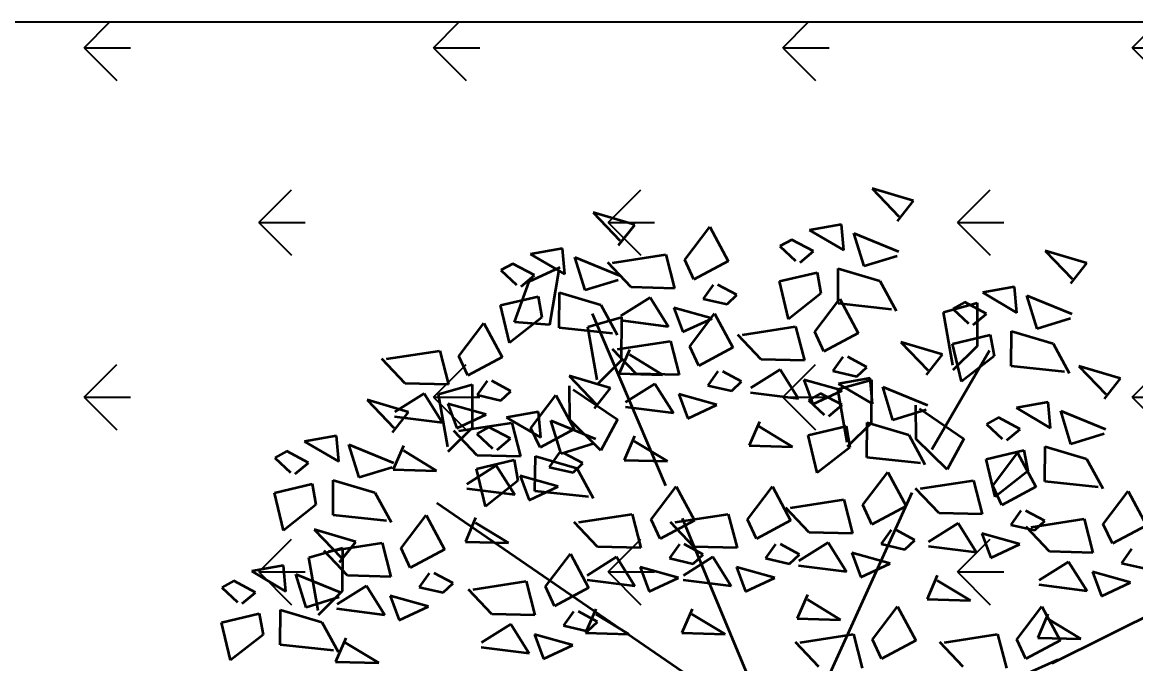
# Model space of a CAD drawing. Extents: x -165 to 197, y 154 to 653.
# Drawn here: x 97.995 to 98.4457, y 475.469 to 475.7286 of the extents above; entities that cross this region are included whole.
import ezdxf

# ---------------------------------------------------------------- set-up
doc = ezdxf.new("R2010")
doc.units = 0
doc.header["$MEASUREMENT"] = 0
doc.header["$PDMODE"] = 3
doc.header["$PDSIZE"] = 0.1
doc.layers.get('0').update_dxf_attribs({"linetype": 'CONTINUOUS'})
doc.layers.get('DEFPOINTS').update_dxf_attribs({"linetype": 'CONTINUOUS'})
for name, color, linetype in [('0_Palmeiras', 7, 'CONTINUOUS'), ('AIT-VEGETAÇÃO 25', 92, 'CONTINUOUS'), ('COTA', 1, 'CONTINUOUS')]:
    doc.layers.add(name, color=color, linetype=linetype)
doc.layers.add('FININHA', color=251, linetype='CONTINUOUS', lineweight=25)
doc.layers.add('L-shrub', color=74, linetype='CONTINUOUS', lineweight=35)
doc.styles.add('ARIAL', font='ARIAL.TTF', dxfattribs={"height": 0.18})
doc.dimstyles.new('Copy of ISO-25', dxfattribs={"dimtxt": 0.18, "dimasz": 0.06, "dimexe": 0.06, "dimexo": 0.06, "dimgap": 0.05, "dimtad": 1, "dimdec": 0, "dimlfac": 100, "dimdsep": 46, "dimtxsty": 'ARIAL', "dimblk1": 'OBLIQUE', "dimblk2": 'OBLIQUE', "dimsah": 1, "dimcen": 2.5, "dimdle": 0.06, "dimclrd": 256, "dimclre": 256, "dimclrt": 256, "dimadec": 0, "dimazin": 0, "dimtfac": 1, "dimtdec": 0, "dimtmove": 1, "dimatfit": 3, "dimldrblk": 'OBLIQUE', "dimfxl": 0, "dimtolj": 1, "dimtzin": 0, "dimlwd": -1, "dimlwe": -1, "dimarcsym": 0})

# ---------------------------------------------------------------- blocks, each defined once
blk = doc.blocks.new('pitosporo')
at = {"layer": 'L-shrub', "color": 81}
for p, q in [((193.6331, 89.8594), (193.5473, 89.8848)), ((193.5473, 89.8848), (193.6028, 89.827)), ((193.5999, 89.8174), (193.6331, 89.8594)), ((193.0561, 89.8097), (192.9702, 89.8351)), ((192.9702, 89.8351), (193.0257, 89.7773)), ((193.0229, 89.7677), (193.0561, 89.8097)), ((193.16, 89.737), (193.2116, 89.8052)), ((193.2116, 89.8052), (193.2495, 89.7346)), ((193.4837, 89.8104), (193.418, 89.7987)), ((193.418, 89.7987), (193.4887, 89.7571)), ((193.4887, 89.7571), (193.4837, 89.8104)), ((193.5095, 89.7924), (193.6021, 89.7546)), ((193.5308, 89.7239), (193.5095, 89.7924)), ((193.3809, 89.7786), (193.3562, 89.7652)), ((193.3562, 89.7652), (193.3887, 89.7348)), ((193.4258, 89.755), (193.3809, 89.7786)), ((192.9066, 89.7607), (192.8409, 89.749)), ((192.8409, 89.749), (192.9116, 89.7074)), ((192.9116, 89.7074), (192.9066, 89.7607)), ((192.9324, 89.7427), (193.025, 89.7049)), ((193.0105, 89.7311), (193.1204, 89.748)), ((193.3983, 89.732), (193.4258, 89.755)), ((193.5993, 89.7451), (193.5308, 89.7239)), ((193.9913, 89.7302), (193.9054, 89.7556)), ((193.9054, 89.7556), (193.961, 89.6978)), ((192.8039, 89.7289), (192.7791, 89.7155)), ((192.8487, 89.7053), (192.8039, 89.7289)), ((192.8381, 89.6923), (192.9018, 89.7221)), ((193.1788, 89.6968), (193.16, 89.737)), ((193.2495, 89.7346), (193.1788, 89.6968)), ((193.4774, 89.719), (193.5633, 89.6935)), ((193.9581, 89.6882), (193.9913, 89.7302)), ((192.7791, 89.7155), (192.8117, 89.6852)), ((192.8212, 89.6823), (192.8487, 89.7053)), ((192.8984, 89.7127), (192.8796, 89.6031)), ((193.3556, 89.6928), (193.4336, 89.7112)), ((192.8075, 89.6082), (192.8381, 89.6923)), ((193.8469, 89.6279), (193.8419, 89.6812)), ((192.7785, 89.6432), (192.8565, 89.6615)), ((192.8565, 89.6615), (192.8643, 89.6177)), ((192.8997, 89.5969), (192.9003, 89.6693)), ((193.889, 89.5947), (193.8677, 89.6632)), ((193.8677, 89.6632), (193.9603, 89.6254)), ((193.6952, 89.6287), (193.7648, 89.6483)), ((193.7146, 89.5191), (193.6952, 89.6287)), ((193.7391, 89.6494), (193.7144, 89.636)), ((193.7144, 89.636), (193.7469, 89.6057)), ((193.784, 89.6258), (193.7391, 89.6494)), ((193.7648, 89.6483), (193.7645, 89.5587)), ((192.8796, 89.6031), (192.8075, 89.6082)), ((192.9589, 89.5988), (193.0286, 89.6185)), ((193.0286, 89.6185), (193.0282, 89.5289)), ((193.7565, 89.6028), (193.784, 89.6258)), ((193.9575, 89.6159), (193.889, 89.5947)), ((192.9784, 89.4893), (192.9589, 89.5988)), ((193.3176, 89.5313), (193.2692, 89.5823)), ((193.2791, 89.5821), (193.3891, 89.599)), ((193.3891, 89.599), (193.4071, 89.5289)), ((193.7137, 89.5637), (193.7918, 89.582)), ((193.7918, 89.582), (193.7996, 89.5382)), ((193.835, 89.5174), (193.8356, 89.5898)), ((193.8356, 89.5898), (193.9215, 89.5644)), ((193.7645, 89.5587), (193.7146, 89.5092)), ((193.9215, 89.5644), (193.9551, 89.5026)), ((192.5429, 89.5324), (192.6528, 89.5493)), ((192.6528, 89.5493), (192.6708, 89.4792)), ((192.7111, 89.498), (192.6923, 89.5383)), ((193.0589, 89.5015), (193.0105, 89.5525)), ((193.0455, 89.5512), (193.0242, 89.5021)), ((193.1137, 89.4997), (193.0452, 89.5413)), ((193.6596, 89.4994), (193.6928, 89.5414)), ((192.5813, 89.4816), (192.5329, 89.5327)), ((193.0282, 89.5289), (192.9783, 89.4794)), ((193.4071, 89.5289), (193.3176, 89.5313)), ((193.9455, 89.5054), (193.835, 89.5174)), ((194.061, 89.4917), (193.9751, 89.5171)), ((193.9751, 89.5171), (194.0306, 89.4593)), ((193.0063, 89.4719), (192.9204, 89.4973)), ((192.9204, 89.4973), (192.9759, 89.4394)), ((193.0242, 89.5021), (193.1137, 89.4997)), ((193.4662, 89.5074), (193.5157, 89.4962)), ((193.4763, 89.4697), (193.5459, 89.4893)), ((193.5434, 89.4924), (193.4777, 89.4807)), ((193.5484, 89.4391), (193.5434, 89.4924)), ((193.5459, 89.4893), (193.5456, 89.3997)), ((192.6708, 89.4792), (192.5813, 89.4816)), ((192.9223, 89.406), (192.9216, 89.4763)), ((192.9287, 89.4693), (193.0208, 89.4068)), ((192.9731, 89.4299), (193.0063, 89.4719)), ((193.0374, 89.4425), (193.0981, 89.4806)), ((193.4957, 89.3601), (193.4763, 89.4697)), ((193.4777, 89.4807), (193.5484, 89.4391)), ((193.5692, 89.4744), (193.6618, 89.4366)), ((193.5905, 89.4059), (193.5692, 89.4744)), ((192.5884, 89.4222), (192.5026, 89.4476)), ((192.5026, 89.4476), (192.5581, 89.3897)), ((192.5598, 89.4226), (192.6206, 89.4607)), ((192.6206, 89.4607), (192.6587, 89.4)), ((192.6699, 89.3502), (192.6505, 89.4597)), ((192.8416, 89.3892), (192.8932, 89.4574)), ((192.8932, 89.4574), (192.9311, 89.3868)), ((193.4855, 89.437), (193.4406, 89.4606)), ((192.5552, 89.3802), (192.5884, 89.4222)), ((192.6697, 89.4395), (192.6883, 89.3893)), ((192.8619, 89.3695), (192.8569, 89.4228)), ((193.458, 89.414), (193.4855, 89.437)), ((193.659, 89.4271), (193.5905, 89.4059)), ((193.6387, 89.3662), (193.638, 89.4365)), ((193.6451, 89.4295), (193.7371, 89.3671)), ((192.6587, 89.4), (192.5595, 89.4126)), ((192.9039, 89.3363), (192.8827, 89.4048)), ((192.8827, 89.4048), (192.9753, 89.367)), ((192.9862, 89.3432), (192.9223, 89.406)), ((193.0208, 89.4068), (192.9862, 89.3432)), ((193.5456, 89.3997), (193.4957, 89.3502)), ((193.5365, 89.3286), (193.5371, 89.401)), ((193.5371, 89.401), (193.623, 89.3756)), ((192.8604, 89.349), (192.8416, 89.3892)), ((192.9311, 89.3868), (192.8604, 89.349)), ((193.4933, 89.3932), (193.5011, 89.3494)), ((193.623, 89.3756), (193.6566, 89.3138)), ((192.439, 89.3731), (192.3733, 89.3615)), ((192.9725, 89.3575), (192.9039, 89.3363)), ((193.0554, 89.3724), (193.0342, 89.3232)), ((193.7026, 89.3035), (193.6387, 89.3662)), ((193.7371, 89.3671), (193.7026, 89.3035)), ((193.6471, 89.3166), (193.5365, 89.3286))]:
    blk.add_line(p, q, dxfattribs=at)
at = {"layer": 'L-shrub', "color": 92}
for p, q in [((192.9537, 89.6742), (192.9324, 89.7427)), ((193.1204, 89.748), (193.1385, 89.678)), ((193.0489, 89.6804), (193.0005, 89.7314)), ((193.4768, 89.6466), (193.4774, 89.719)), ((193.4336, 89.7112), (193.4414, 89.6674)), ((193.0222, 89.6954), (192.9537, 89.6742)), ((193.1385, 89.678), (193.0489, 89.6804)), ((193.2183, 89.6858), (193.1976, 89.6565)), ((193.2675, 89.6645), (193.2282, 89.6855)), ((193.374, 89.6148), (193.3556, 89.6928)), ((193.5633, 89.6935), (193.5969, 89.6318)), ((193.8419, 89.6812), (193.7762, 89.6695)), ((192.9003, 89.6693), (192.9862, 89.6439)), ((193.0274, 89.6213), (193.0882, 89.6594)), ((193.0882, 89.6594), (193.1264, 89.5988)), ((193.1976, 89.6565), (193.2471, 89.6452)), ((193.2471, 89.6452), (193.2675, 89.6645)), ((193.4414, 89.6674), (193.374, 89.6148)), ((193.4286, 89.588), (193.4802, 89.6562)), ((193.4802, 89.6562), (193.5181, 89.5856)), ((193.7762, 89.6695), (193.8469, 89.6279)), ((192.7969, 89.5652), (192.7785, 89.6432)), ((192.9862, 89.6439), (193.0198, 89.5821)), ((193.2164, 89.6162), (193.1374, 89.6382)), ((193.1374, 89.6382), (193.1559, 89.588)), ((193.5874, 89.6346), (193.4768, 89.6466)), ((192.6923, 89.5383), (192.7439, 89.6065)), ((192.7439, 89.6065), (192.7818, 89.5359)), ((192.8643, 89.6177), (192.7969, 89.5652)), ((193.1264, 89.5988), (193.0272, 89.6114)), ((193.1559, 89.588), (193.2164, 89.6162)), ((193.1699, 89.5582), (193.2215, 89.6264)), ((193.2215, 89.6264), (193.2594, 89.5557)), ((193.0103, 89.5849), (192.8997, 89.5969)), ((193.4474, 89.5477), (193.4286, 89.588)), ((193.5181, 89.5856), (193.4474, 89.5477)), ((193.0204, 89.5523), (193.1304, 89.5692)), ((193.1304, 89.5692), (193.1484, 89.4991)), ((193.1887, 89.5179), (193.1699, 89.5582)), ((193.607, 89.5668), (193.6625, 89.509)), ((193.6928, 89.5414), (193.607, 89.5668)), ((193.7322, 89.4857), (193.7137, 89.5637)), ((192.7818, 89.5359), (192.7111, 89.498)), ((193.2594, 89.5557), (193.1887, 89.5179)), ((193.4869, 89.5367), (193.4662, 89.5074)), ((193.5361, 89.5155), (193.4969, 89.5364)), ((193.7996, 89.5382), (193.7322, 89.4857)), ((193.5157, 89.4962), (193.5361, 89.5155)), ((193.1484, 89.4991), (193.0589, 89.5015)), ((193.2282, 89.5069), (193.2075, 89.4776)), ((193.2774, 89.4857), (193.2382, 89.5066)), ((193.2961, 89.4723), (193.3568, 89.5104)), ((193.3568, 89.5104), (193.395, 89.4497)), ((193.4851, 89.4672), (193.406, 89.4892)), ((193.406, 89.4892), (193.4246, 89.439)), ((194.0278, 89.4497), (194.061, 89.4917)), ((192.7999, 89.4658), (192.7606, 89.4867)), ((192.7794, 89.4465), (192.7999, 89.4658)), ((193.0981, 89.4806), (193.1363, 89.4199)), ((193.2075, 89.4776), (193.257, 89.4663)), ((193.257, 89.4663), (193.2774, 89.4857)), ((193.4246, 89.439), (193.4851, 89.4672)), ((193.2264, 89.4373), (193.1473, 89.4594)), ((193.1473, 89.4594), (193.1659, 89.4092)), ((193.395, 89.4497), (193.2958, 89.4623)), ((193.4406, 89.4606), (193.4159, 89.4472)), ((193.4159, 89.4472), (193.4484, 89.4168)), ((193.9116, 89.4427), (193.8459, 89.431)), ((193.9165, 89.3894), (193.9116, 89.4427)), ((192.8569, 89.4228), (192.7912, 89.4112)), ((193.1363, 89.4199), (193.0371, 89.4325)), ((193.1659, 89.4092), (193.2264, 89.4373)), ((193.8459, 89.431), (193.9165, 89.3894)), ((193.9374, 89.4247), (194.0299, 89.3869)), ((193.9586, 89.3562), (193.9374, 89.4247)), ((192.7912, 89.4112), (192.8619, 89.3695)), ((193.3141, 89.4022), (193.2929, 89.3531)), ((193.8088, 89.4109), (193.784, 89.3975)), ((193.784, 89.3975), (193.8166, 89.3672)), ((193.8537, 89.3873), (193.8088, 89.4109)), ((192.799, 89.3674), (192.7541, 89.391)), ((193.3824, 89.3506), (193.3138, 89.3923)), ((193.4153, 89.3748), (193.4933, 89.3932)), ((193.4337, 89.2969), (193.4153, 89.3748)), ((193.8261, 89.3643), (193.8537, 89.3873)), ((194.0271, 89.3774), (193.9586, 89.3562)), ((192.3733, 89.3615), (192.444, 89.3198)), ((192.444, 89.3198), (192.439, 89.3731)), ((192.4648, 89.3551), (192.5574, 89.3174)), ((192.4861, 89.2867), (192.4648, 89.3551)), ((192.7715, 89.3445), (192.799, 89.3674)), ((193.1237, 89.3208), (193.0551, 89.3624)), ((193.2929, 89.3531), (193.3824, 89.3506)), ((193.9046, 89.2789), (193.9053, 89.3513)), ((193.9053, 89.3513), (193.9911, 89.3259)), ((193.5011, 89.3494), (193.4337, 89.2969)), ((193.7834, 89.3252), (193.8615, 89.3435)), ((193.7967, 89.27), (193.8483, 89.3382)), ((193.8483, 89.3382), (193.8862, 89.2676)), ((193.8615, 89.3435), (193.8693, 89.2998)), ((192.5546, 89.3078), (192.4861, 89.2867)), ((193.0342, 89.3232), (193.1237, 89.3208)), ((193.8018, 89.2472), (193.7834, 89.3252)), ((193.9911, 89.3259), (194.0247, 89.2641)), ((192.4321, 89.2094), (192.4327, 89.2817)), ((192.4327, 89.2817), (192.5186, 89.2563)), ((193.5281, 89.2302), (193.5797, 89.2984)), ((193.5797, 89.2984), (193.6176, 89.2278)), ((193.8693, 89.2998), (193.8018, 89.2472)), ((193.0903, 89.2004), (193.1419, 89.2686)), ((193.1419, 89.2686), (193.1798, 89.198)), ((193.6857, 89.2133), (193.6373, 89.2643)), ((193.6473, 89.2641), (193.7572, 89.281)), ((193.7572, 89.281), (193.7752, 89.2109)), ((193.8155, 89.2297), (193.7967, 89.27)), ((193.8862, 89.2676), (193.8155, 89.2297)), ((194.0152, 89.2669), (193.9046, 89.2789)), ((194.0256, 89.1905), (194.0772, 89.2587)), ((194.0772, 89.2587), (194.1151, 89.1881)), ((192.5186, 89.2563), (192.5522, 89.1945)), ((193.5469, 89.19), (193.5281, 89.2302)), ((193.6176, 89.2278), (193.5469, 89.19)), ((193.7752, 89.2109), (193.6857, 89.2133)), ((192.5426, 89.1974), (192.4321, 89.2094)), ((192.9793, 89.1438), (192.9309, 89.1948)), ((192.9408, 89.1945), (193.0508, 89.2114)), ((193.0508, 89.2114), (193.0688, 89.1414)), ((193.1091, 89.1601), (193.0903, 89.2004)), ((193.1798, 89.198), (193.1091, 89.1601)), ((193.1783, 89.1438), (193.1299, 89.1948)), ((193.1398, 89.1945), (193.2498, 89.2114)), ((193.2498, 89.2114), (193.2678, 89.1414)), ((193.6642, 89.1543), (193.725, 89.1924)), ((193.725, 89.1924), (193.7631, 89.1317)), ((192.3931, 89.1793), (192.4486, 89.1214)), ((192.479, 89.1539), (192.3931, 89.1793)), ((193.5864, 89.179), (193.5657, 89.1497)), ((193.6356, 89.1577), (193.5964, 89.1787)), ((193.8532, 89.1492), (193.7742, 89.1712)), ((193.7742, 89.1712), (193.7927, 89.121)), ((193.1486, 89.1491), (193.1279, 89.1199)), ((193.1978, 89.1279), (193.1586, 89.1489)), ((193.2678, 89.1414), (193.1783, 89.1438)), ((193.3476, 89.1491), (193.3269, 89.1199)), ((193.3968, 89.1279), (193.3576, 89.1489)), ((193.3956, 89.1145), (193.4563, 89.1526)), ((193.4563, 89.1526), (193.4945, 89.092)), ((193.5657, 89.1497), (193.6152, 89.1384)), ((193.6152, 89.1384), (193.6356, 89.1577)), ((193.7631, 89.1317), (193.6639, 89.1443)), ((193.7927, 89.121), (193.8532, 89.1492)), ((192.8714, 89.0613), (192.923, 89.1295)), ((193.1279, 89.1199), (193.1774, 89.1086)), ((193.1568, 89.0847), (193.2175, 89.1228)), ((193.1774, 89.1086), (193.1978, 89.1279)), ((193.2175, 89.1228), (193.2557, 89.0622)), ((193.3269, 89.1199), (193.3764, 89.1086)), ((193.3764, 89.1086), (193.3968, 89.1279)), ((193.5845, 89.1094), (193.5055, 89.1314)), ((193.5055, 89.1314), (193.5241, 89.0812)), ((193.3458, 89.0796), (193.2667, 89.1016)), ((193.2667, 89.1016), (193.2853, 89.0514)), ((193.4945, 89.092), (193.3953, 89.1046)), ((193.5241, 89.0812), (193.5845, 89.1094)), ((192.6313, 89.0895), (192.6106, 89.0603)), ((192.6805, 89.0683), (192.6412, 89.0892)), ((193.2557, 89.0622), (193.1565, 89.0748)), ((193.2853, 89.0514), (193.3458, 89.0796)), ((193.6822, 89.0842), (193.661, 89.0351)), ((193.7505, 89.0326), (193.682, 89.0743)), ((192.6106, 89.0603), (192.66, 89.049)), ((192.66, 89.049), (192.6805, 89.0683)), ((192.8902, 89.021), (192.8714, 89.0613)), ((192.9609, 89.0589), (192.8902, 89.021)), ((193.4136, 89.0444), (193.3924, 88.9953)), ((193.4819, 88.9929), (193.4133, 89.0345)), ((193.661, 89.0351), (193.7505, 89.0326)), ((192.9297, 89.01), (192.9091, 88.9808)), ((192.9789, 88.9888), (192.9397, 89.0098)), ((192.9758, 89.0146), (192.9546, 88.9655)), ((193.0441, 88.9631), (192.9755, 89.0047)), ((193.1748, 89.0146), (193.1536, 88.9655)), ((193.2431, 88.9631), (193.1745, 89.0047)), ((193.548, 88.952), (193.5996, 89.0202)), ((193.5996, 89.0202), (193.6375, 88.9496)), ((193.8465, 88.952), (193.8981, 89.0202)), ((193.9111, 89.0047), (193.8898, 88.9556)), ((193.8981, 89.0202), (193.936, 88.9496)), ((192.9585, 88.9695), (192.9789, 88.9888)), ((193.3924, 88.9953), (193.4819, 88.9929)), ((193.9793, 88.9531), (193.9108, 88.9948)), ((192.9279, 88.9405), (192.8488, 88.9625)), ((192.8488, 88.9625), (192.8674, 88.9123)), ((192.9091, 88.9808), (192.9585, 88.9695)), ((192.9546, 88.9655), (193.0441, 88.9631)), ((193.1536, 88.9655), (193.2431, 88.9631)), ((193.3985, 88.9461), (193.5085, 88.963)), ((193.5085, 88.963), (193.5265, 88.8929)), ((193.697, 88.9461), (193.807, 88.963)), ((193.807, 88.963), (193.825, 88.8929)), ((192.8674, 88.9123), (192.9279, 88.9405)), ((193.437, 88.8953), (193.3886, 88.9464)), ((193.5668, 88.9117), (193.548, 88.952)), ((193.6375, 88.9496), (193.5668, 88.9117)), ((193.7355, 88.8953), (193.6871, 88.9464)), ((193.8653, 88.9117), (193.8465, 88.952)), ((193.936, 88.9496), (193.8653, 88.9117)), ((193.8898, 88.9556), (193.9793, 88.9531))]:
    blk.add_line(p, q, dxfattribs=at)
at = {"layer": 'L-shrub', "color": 32}
for p, q in [((193.1203, 89.2695), (192.9691, 89.6255)), ((193.6711, 89.345), (193.7899, 89.55)), ((193.3707, 88.6842), (193.6299, 89.2559)), ((193.3383, 88.7597), (192.6471, 89.2343)), ((193.3707, 88.6842), (193.1547, 89.202)), ((193.9195, 88.9028), (194.265, 89.0754)), ((193.4247, 88.6842), (193.9323, 88.9107))]:
    blk.add_line(p, q, dxfattribs=at)
at = {"layer": 'L-shrub', "color": 86}
for p, q in [((192.6505, 89.4597), (192.7201, 89.4793)), ((192.7201, 89.4793), (192.7198, 89.3898)), ((192.7507, 89.487), (192.73, 89.4577)), ((192.73, 89.4577), (192.7794, 89.4465)), ((192.7488, 89.4175), (192.6697, 89.4395)), ((192.6883, 89.3893), (192.7488, 89.4175)), ((192.802, 89.4002), (192.8201, 89.3302)), ((192.7198, 89.3898), (192.6699, 89.3403)), ((192.7306, 89.3326), (192.6822, 89.3836)), ((192.7541, 89.391), (192.7294, 89.3776)), ((192.7294, 89.3776), (192.7619, 89.3473)), ((192.8499, 89.2591), (192.8506, 89.3314)), ((192.8506, 89.3314), (192.9365, 89.306)), ((192.8999, 89.338), (192.8792, 89.3087)), ((192.9491, 89.3167), (192.9098, 89.3377)), ((192.7287, 89.3053), (192.8068, 89.3236)), ((192.8068, 89.3236), (192.8146, 89.2799)), ((192.8792, 89.3087), (192.9287, 89.2974)), ((192.9287, 89.2974), (192.9491, 89.3167)), ((192.9365, 89.306), (192.9701, 89.2442)), ((192.819, 89.2904), (192.8375, 89.2402)), ((192.898, 89.2684), (192.819, 89.2904)), ((192.8375, 89.2402), (192.898, 89.2684)), ((192.9605, 89.2471), (192.8499, 89.2591)), ((193.2893, 89.2004), (193.3409, 89.2686)), ((193.3409, 89.2686), (193.3788, 89.198)), ((193.3786, 89.2243), (193.4886, 89.2412)), ((193.4886, 89.2412), (193.5066, 89.1712)), ((193.4171, 89.1736), (193.3687, 89.2246)), ((193.8551, 89.2187), (193.8344, 89.1894)), ((193.9043, 89.1975), (193.865, 89.2184)), ((193.3081, 89.1601), (193.2893, 89.2004)), ((193.3788, 89.198), (193.3081, 89.1601)), ((193.8344, 89.1894), (193.8838, 89.1782)), ((193.8761, 89.1846), (193.9861, 89.2015)), ((193.8838, 89.1782), (193.9043, 89.1975)), ((193.9861, 89.2015), (194.0041, 89.1314)), ((194.0444, 89.1502), (194.0256, 89.1905)), ((193.5066, 89.1712), (193.4171, 89.1736)), ((193.9146, 89.1338), (193.8662, 89.1848)), ((194.1151, 89.1881), (194.0444, 89.1502)), ((192.4235, 89.1349), (192.5334, 89.1518)), ((192.4458, 89.1119), (192.479, 89.1539)), ((192.5334, 89.1518), (192.5514, 89.0817)), ((193.0688, 89.1414), (192.9793, 89.1438)), ((192.3818, 89.1219), (192.4515, 89.1415)), ((192.4619, 89.0841), (192.4135, 89.1352)), ((192.4515, 89.1415), (192.4511, 89.0519)), ((192.923, 89.1295), (192.9609, 89.0589)), ((192.9578, 89.0847), (193.0185, 89.1228)), ((193.0185, 89.1228), (193.0567, 89.0622)), ((194.0041, 89.1314), (193.9146, 89.1338)), ((194.0839, 89.1392), (194.0632, 89.1099)), ((193.8931, 89.0748), (193.9538, 89.1129)), ((193.9538, 89.1129), (193.992, 89.0522)), ((194.0632, 89.1099), (194.1127, 89.0987)), ((192.3554, 89.0868), (192.448, 89.0491)), ((192.5514, 89.0817), (192.4619, 89.0841)), ((193.0567, 89.0622), (192.9575, 89.0748)), ((194.003, 89.0917), (194.0215, 89.0415)), ((194.082, 89.0697), (194.003, 89.0917)), ((192.4404, 89.0251), (192.5012, 89.0632)), ((193.992, 89.0522), (193.8928, 89.0648)), ((194.0215, 89.0415), (194.082, 89.0697))]:
    blk.add_line(p, q, dxfattribs=at)
at = {"layer": 'L-shrub', "color": 98}
for p, q in [((192.6921, 89.3833), (192.802, 89.4002)), ((192.5778, 89.3525), (192.5566, 89.3034)), ((192.3362, 89.3414), (192.3115, 89.3279)), ((192.3115, 89.3279), (192.344, 89.2976)), ((192.3811, 89.3177), (192.3362, 89.3414)), ((192.6461, 89.301), (192.5776, 89.3426)), ((192.8201, 89.3302), (192.7306, 89.3326)), ((192.3536, 89.2948), (192.3811, 89.3177)), ((192.7091, 89.2735), (192.7698, 89.3116)), ((192.7472, 89.2273), (192.7287, 89.3053)), ((192.7698, 89.3116), (192.808, 89.251)), ((192.5566, 89.3034), (192.6461, 89.301)), ((192.3108, 89.2556), (192.3889, 89.274)), ((192.3889, 89.274), (192.3967, 89.2302)), ((192.808, 89.251), (192.7088, 89.2636)), ((192.8146, 89.2799), (192.7472, 89.2273)), ((192.3293, 89.1776), (192.3108, 89.2556)), ((192.3967, 89.2302), (192.3293, 89.1776)), ((192.5729, 89.1408), (192.6245, 89.209)), ((192.6245, 89.209), (192.6624, 89.1384)), ((192.7271, 89.2034), (192.7058, 89.1543)), ((192.7953, 89.1519), (192.7268, 89.1935)), ((192.7058, 89.1543), (192.7953, 89.1519)), ((192.4013, 89.0123), (192.3818, 89.1219)), ((192.5917, 89.1005), (192.5729, 89.1408)), ((192.6624, 89.1384), (192.5917, 89.1005)), ((192.3296, 89.1048), (192.2639, 89.0932)), ((192.3345, 89.0515), (192.3296, 89.1048)), ((193.1468, 89.0796), (193.0677, 89.1016)), ((193.0677, 89.1016), (193.0863, 89.0514)), ((192.2639, 89.0932), (192.3345, 89.0515)), ((192.3766, 89.0183), (192.3554, 89.0868)), ((193.0863, 89.0514), (193.1468, 89.0796)), ((192.2268, 89.0731), (192.2021, 89.0596)), ((192.2021, 89.0596), (192.2346, 89.0293)), ((192.2717, 89.0494), (192.2268, 89.0731)), ((192.4511, 89.0519), (192.4012, 89.0024)), ((192.5012, 89.0632), (192.5393, 89.0025)), ((192.7604, 89.0047), (192.712, 89.0557)), ((192.722, 89.0554), (192.8319, 89.0723)), ((192.8319, 89.0723), (192.8499, 89.0022)), ((192.2441, 89.0265), (192.2717, 89.0494)), ((192.4451, 89.0395), (192.3766, 89.0183)), ((192.6294, 89.02), (192.5504, 89.042)), ((192.5504, 89.042), (192.5689, 88.9918)), ((192.2014, 88.9873), (192.2795, 89.0056)), ((192.2795, 89.0056), (192.2873, 88.9619)), ((192.3226, 88.9411), (192.3233, 89.0134)), ((192.3233, 89.0134), (192.4091, 88.988)), ((192.5393, 89.0025), (192.4401, 89.0151)), ((192.5689, 88.9918), (192.6294, 89.02)), ((192.2198, 88.9093), (192.2014, 88.9873)), ((192.4091, 88.988), (192.4427, 88.9262)), ((192.7389, 88.9456), (192.7996, 88.9837)), ((192.8499, 89.0022), (192.7604, 89.0047)), ((192.7996, 88.9837), (192.8378, 88.923)), ((192.2873, 88.9619), (192.2198, 88.9093)), ((192.4332, 88.9291), (192.3226, 88.9411)), ((192.4584, 88.955), (192.4372, 88.9059)), ((192.5267, 88.9035), (192.4582, 88.9451)), ((192.8378, 88.923), (192.7386, 88.9357)), ((192.4372, 88.9059), (192.5267, 88.9035))]:
    blk.add_line(p, q, dxfattribs=at)
blk = doc.blocks.new('_OBLIQUE')
at = {"color": 0, "linetype": 'ByBlock'}
blk.add_line((-0.5, -0.5), (0.5, 0.5), dxfattribs=at)
blk = doc.blocks.new('*D275')
at = {"layer": 'COTA'}
for p, q in [((101.4735, 475.66659), (101.4735, 472.55215)), ((96.4735, 475.16659), (96.4735, 472.55215)), ((96.4135, 472.61215), (101.5335, 472.61215))]:
    blk.add_line(p, q, dxfattribs=at)
at = {"layer": 'DEFPOINTS', "color": 0}
for p in [(101.4735, 475.72659), (96.4735, 475.22659), (101.4735, 472.61215)]:
    blk.add_point(p, dxfattribs=at)
at = {"layer": 'COTA', "xscale": 0.06, "yscale": 0.06, "zscale": 0.06, "rotation": 180}
blk.add_blockref('_OBLIQUE', (96.4735, 472.61215), dxfattribs=at)
at = {"layer": 'COTA', "xscale": 0.06, "yscale": 0.06, "zscale": 0.06}
blk.add_blockref('_OBLIQUE', (101.4735, 472.61215), dxfattribs=at)
at = {"layer": 'COTA', "insert": (98.9735, 472.75406), "char_height": 0.18, "attachment_point": 5, "style": 'ARIAL'}
blk.add_mtext('\\A1;500', dxfattribs=at)

msp = doc.modelspace()

# ---------------------------------------------------------------- hatches: boundary and pattern name
at = {"layer": 'AIT-VEGETAÇÃO 25'}
h = msp.add_hatch(dxfattribs=at)
h.set_pattern_fill('GRASS', color=256, scale=0.1, angle=-90, style=0)
h.set_pattern_definition([(360, (-13.70296, 1.53245), (0.070710678, 0.070710678), [0.01875, -0.122671356]), (315, (-13.70296, 1.53245), (0.070710678, 0.070710678), [0.01875, -0.08125]), (45, (-13.70296, 1.53245), (-0.070710678, 0.070710678), [0.01875, -0.08125])])
h.paths.add_polyline_path([(101.6735, 475.47626), (101.64806, 475.4874), (101.6735, 475.47961), (101.6735, 475.51317), (101.66806, 475.51643), (101.65506, 475.52444), (101.6735, 475.51688), (101.6735, 475.72864), (97.49745, 475.72864), (97.4848, 475.70856), (97.47862, 475.69845), (97.47862, 475.67273), (97.49187, 475.6865), (97.51042, 475.70591), (97.53426, 475.72533), (97.49902, 475.68257), (97.48979, 475.65419), (97.47862, 475.62544), (97.47862, 475.60658), (97.48096, 475.61002), (97.52332, 475.67185), (97.51097, 475.65065), (97.49773, 475.62239), (97.49067, 475.60473), (97.4792, 475.58529), (97.47862, 475.58406), (97.47862, 475.57056), (97.49155, 475.59236), (97.5295, 475.65949), (97.51714, 475.62151), (97.51097, 475.59943), (97.50606, 475.58432), (97.51803, 475.60119), (97.53391, 475.63122), (97.56215, 475.67362), (97.55244, 475.65595), (97.53832, 475.61797), (97.53286, 475.60107), (97.55509, 475.62946), (97.59038, 475.67273), (97.58509, 475.65772), (97.57273, 475.64005), (97.55862, 475.61886), (97.54714, 475.60296), (97.53303, 475.58176), (97.52053, 475.56578), (97.53303, 475.57293), (97.55244, 475.59059), (97.57626, 475.60914), (97.62127, 475.64624), (97.60185, 475.62239), (97.58244, 475.60384), (97.5595, 475.58176), (97.51083, 475.53503), (97.52155, 475.54378), (97.54803, 475.56321), (97.53435, 475.54561), (97.54891, 475.5588), (97.57273, 475.57735), (97.6045, 475.59678), (97.65921, 475.63122), (97.63627, 475.61356), (97.59637, 475.57709), (97.62921, 475.59059), (97.60274, 475.5694), (97.57979, 475.55262), (97.55773, 475.53672), (97.53479, 475.51905), (97.50259, 475.49661), (97.51803, 475.50139), (97.54185, 475.5111), (97.56126, 475.51464), (97.58509, 475.52435), (97.6248, 475.54202), (97.67862, 475.5641), (97.66715, 475.55703), (97.64068, 475.54113), (97.63048, 475.53693), (97.66097, 475.54202), (97.63097, 475.52435), (97.61679, 475.51452), (97.64156, 475.51817), (97.6848, 475.53142), (97.65656, 475.51905), (97.63097, 475.5058), (97.59744, 475.49432), (97.57362, 475.48549), (97.5295, 475.46606), (97.52649, 475.46435), (97.53971, 475.46665), (97.56948, 475.47313), (97.58285, 475.47572), (97.60269, 475.47874), (97.61822, 475.48306), (97.64324, 475.48695), (97.66999, 475.49126), (97.64713, 475.48349), (97.62383, 475.47399), (97.59579, 475.4632), (97.59356, 475.46208), (97.59921, 475.46253), (97.64156, 475.46429), (97.67598, 475.46518), (97.71568, 475.46429), (97.69186, 475.45988), (97.67509, 475.45634), (97.64774, 475.44928), (97.63514, 475.44491), (97.65403, 475.4429), (97.64972, 475.44247), (97.61964, 475.43691), (97.64156, 475.43691), (97.67598, 475.43603), (97.72451, 475.4325), (97.68833, 475.42808), (97.67517, 475.42424), (97.68303, 475.42366), (97.71304, 475.4166), (97.67068, 475.41395), (97.63274, 475.4113), (97.5895, 475.4113), (97.55228, 475.41001), (97.57715, 475.406), (97.61332, 475.40158), (97.64509, 475.39717), (97.69539, 475.38392), (97.65392, 475.3848), (97.60411, 475.38702), (97.60658, 475.38547), (97.62211, 475.38029), (97.63807, 475.37425), (97.65834, 475.36734), (97.67905, 475.36043), (97.65877, 475.36259), (97.64416, 475.36292), (97.65576, 475.3587), (97.67732, 475.3492), (97.66136, 475.35136), (97.62556, 475.36043), (97.59622, 475.3669), (97.5641, 475.37359), (97.59622, 475.35654), (97.63073, 475.33452), (97.61003, 475.33754), (97.58846, 475.34316), (97.55869, 475.35266), (97.52716, 475.3613), (97.52936, 475.36), (97.55524, 475.34834), (97.58328, 475.33322), (97.60528, 475.3207), (97.62728, 475.30732), (97.64368, 475.29436), (97.61909, 475.30213), (97.59665, 475.31423), (97.57206, 475.32588), (97.56638, 475.32851), (97.5712, 475.32416), (97.58889, 475.3112), (97.61046, 475.29609), (97.6385, 475.27795), (97.59838, 475.29566), (97.55912, 475.31293), (97.5354, 475.32329), (97.51167, 475.33452), (97.503, 475.33799), (97.50628, 475.33555), (97.54169, 475.31053), (97.56544, 475.29198), (97.59739, 475.26826), (97.6328, 475.2441), (97.61682, 475.25014), (97.58832, 475.2661), (97.5555, 475.2881), (97.51413, 475.31172), (97.54298, 475.28206), (97.57407, 475.24971), (97.60214, 475.22555), (97.61466, 475.21045), (97.63107, 475.18845), (97.59912, 475.21347), (97.55516, 475.24738), (97.57552, 475.2175), (97.59881, 475.18641), (97.57681, 475.20714), (97.55697, 475.22614), (97.53324, 475.25161), (97.50692, 475.27882), (97.49252, 475.29486), (97.49651, 475.2849), (97.51319, 475.26955), (97.53953, 475.23763), (97.55335, 475.21606), (97.53348, 475.23374), (97.51055, 475.2545), (97.51923, 475.23461), (97.53651, 475.19535), (97.54506, 475.17597), (101.6735, 474.98094), (101.6735, 475.28319), (101.65653, 475.28089), (101.6735, 475.28837), (101.6735, 475.29563), (101.65457, 475.29362), (101.6735, 475.29993), (101.6735, 475.32104), (101.63606, 475.32024), (101.6735, 475.3301), (101.6735, 475.35361), (101.66406, 475.35427), (101.61605, 475.35728), (101.65006, 475.36528), (101.65897, 475.36594), (101.64406, 475.37029), (101.60305, 475.37529), (101.65806, 475.3793), (101.6735, 475.37969), (101.6735, 475.39859), (101.65906, 475.40232), (101.64006, 475.40632), (101.61305, 475.41133), (101.65806, 475.41233), (101.6735, 475.41193), (101.6735, 475.43895), (101.66484, 475.4419), (101.6735, 475.4405)])

# ---------------------------------------------------------------- linework, layer by layer
at = {"layer": 'FININHA'}
msp.add_line((103.36219, 475.72864), (96.3235, 475.72864), dxfattribs=at)

# ---------------------------------------------------------------- block references
at = {"layer": '0_Palmeiras', "xscale": 0.1956905517855603, "yscale": 0.1956905517851624, "zscale": 0.1956905517852192}
msp.add_blockref('pitosporo', (60.46362, 458.07178), dxfattribs=at)

# ---------------------------------------------------------------- dimensions: what is measured, and where the dimension line sits
at = {"layer": 'COTA'}
dim = msp.add_linear_dim(base=(101.4735, 472.61215), p1=(96.4735, 475.22659), p2=(101.4735, 475.72659), dimstyle='Copy of ISO-25', dxfattribs=at)
dim.commit()
dim.dimension.update_dxf_attribs({"geometry": '*D275', "text_midpoint": (98.9735, 472.75406)})

doc.saveas('drawing.dxf')
